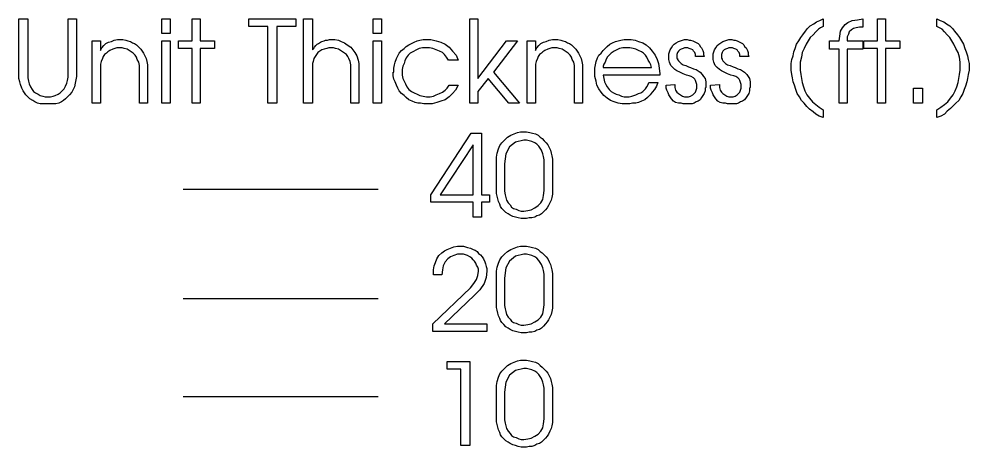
# Model space of a CAD drawing. Extents: x -78 to 130, y -73 to 60.
# Drawn here: x 92.52 to 127.81, y 0.89 to 16.8 of the extents above; entities that cross this region are included whole.
import ezdxf

# ---------------------------------------------------------------- set-up
doc = ezdxf.new("R2010")
doc.units = 0
for name, color, linetype in [('3', 3, 'CONTINUOUS'), ('4', 4, 'CONTINUOUS'), ('5', 5, 'CONTINUOUS'), ('7', 7, 'CONTINUOUS')]:
    doc.layers.add(name, color=color, linetype=linetype)

msp = doc.modelspace()

# ---------------------------------------------------------------- linework, layer by layer
at = {"layer": '3', "linetype": 'CONTINUOUS'}
msp.add_lwpolyline([(98.616, 2.769), (105.858, 2.769)], dxfattribs=at)
at = {"layer": '4', "linetype": 'CONTINUOUS'}
msp.add_lwpolyline([(98.616, 10.468), (105.858, 10.468)], dxfattribs=at)
at = {"layer": '5', "linetype": 'CONTINUOUS'}
msp.add_lwpolyline([(98.616, 6.403), (105.858, 6.403)], dxfattribs=at)
at = {"layer": '7', "linetype": 'CONTINUOUS'}
for points in [[(92.517, 14.712), (92.517, 16.796), (92.848, 16.796), (92.848, 14.712), (92.848, 14.61), (92.873, 14.483), (92.898, 14.382), (92.949, 14.28), (93, 14.178), (93.051, 14.102), (93.127, 14.051), (93.229, 14), (93.305, 13.95), (93.407, 13.924), (93.483, 13.899), (93.585, 13.899), (93.686, 13.899), (93.788, 13.924), (93.864, 13.95), (93.966, 14), (94.042, 14.051), (94.118, 14.127), (94.194, 14.204), (94.245, 14.305), (94.296, 14.407), (94.321, 14.509), (94.347, 14.636), (94.347, 14.788), (94.347, 16.796), (94.652, 16.796), (94.652, 14.788), (94.652, 14.661), (94.626, 14.534), (94.601, 14.407), (94.576, 14.28), (94.525, 14.178), (94.474, 14.077), (94.398, 13.975), (94.321, 13.899), (94.245, 13.823), (94.169, 13.772), (94.093, 13.721), (93.991, 13.67), (93.889, 13.645), (93.788, 13.645), (93.686, 13.645), (93.585, 13.645), (93.483, 13.645), (93.407, 13.645), (93.305, 13.645), (93.203, 13.67), (93.102, 13.721), (93.026, 13.772), (92.924, 13.823), (92.848, 13.899), (92.771, 13.975), (92.721, 14.051), (92.67, 14.127), (92.619, 14.229), (92.568, 14.356), (92.543, 14.458), (92.517, 14.585), (92.517, 14.712)], [(97.828, 16.262), (97.828, 16.796), (98.133, 16.796), (98.133, 16.262), (97.828, 16.262)], [(98.946, 13.67), (98.946, 15.703), (98.438, 15.703), (98.438, 15.982), (98.946, 15.982), (98.946, 16.796), (99.251, 16.796), (99.251, 15.982), (99.785, 15.982), (99.785, 15.703), (99.251, 15.703), (99.251, 13.67), (98.946, 13.67)], [(101.767, 13.67), (101.767, 16.516), (101.055, 16.516), (101.055, 16.796), (102.808, 16.796), (102.808, 16.516), (102.097, 16.516), (102.097, 13.67), (101.767, 13.67)], [(103.088, 13.67), (103.088, 16.796), (103.418, 16.796), (103.418, 15.652), (103.469, 15.703), (103.494, 15.754), (103.545, 15.805), (103.596, 15.855), (103.647, 15.881), (103.723, 15.932), (103.774, 15.957), (103.85, 15.982), (103.901, 16.008), (103.977, 16.008), (104.053, 16.033), (104.13, 16.033), (104.257, 16.033), (104.384, 16.008), (104.485, 15.957), (104.612, 15.906), (104.714, 15.83), (104.841, 15.754), (104.917, 15.652), (104.994, 15.55), (105.07, 15.423), (105.121, 15.271), (105.146, 15.144), (105.146, 14.991), (105.146, 13.67), (104.841, 13.67), (104.841, 14.991), (104.841, 15.093), (104.816, 15.22), (104.765, 15.322), (104.74, 15.398), (104.689, 15.474), (104.612, 15.525), (104.536, 15.576), (104.46, 15.627), (104.384, 15.677), (104.282, 15.703), (104.206, 15.728), (104.104, 15.728), (104.028, 15.728), (103.952, 15.703), (103.85, 15.677), (103.774, 15.652), (103.698, 15.601), (103.621, 15.55), (103.571, 15.474), (103.52, 15.398), (103.469, 15.322), (103.444, 15.22), (103.418, 15.144), (103.418, 15.042), (103.418, 13.67), (103.088, 13.67)], [(105.68, 16.262), (105.68, 16.796), (105.985, 16.796), (105.985, 16.262), (105.68, 16.262)], [(109.263, 13.67), (109.263, 16.796), (109.567, 16.796), (109.567, 14.585), (110.635, 15.982), (111.041, 15.982), (110.152, 14.814), (111.117, 13.67), (110.711, 13.67), (109.949, 14.585), (109.567, 14.102), (109.567, 13.67), (109.263, 13.67)], [(121.205, 15.017), (121.205, 15.144), (121.231, 15.296), (121.281, 15.423), (121.307, 15.576), (121.358, 15.703), (121.408, 15.855), (121.485, 15.982), (121.561, 16.109), (121.637, 16.211), (121.739, 16.338), (121.815, 16.44), (121.917, 16.541), (122.044, 16.618), (122.145, 16.694), (122.272, 16.745), (122.399, 16.796), (122.399, 16.516), (122.298, 16.465), (122.222, 16.414), (122.12, 16.313), (122.018, 16.211), (121.917, 16.109), (121.84, 15.982), (121.764, 15.855), (121.688, 15.703), (121.612, 15.55), (121.586, 15.373), (121.536, 15.195), (121.536, 15.017), (121.536, 14.89), (121.561, 14.737), (121.586, 14.585), (121.612, 14.432), (121.663, 14.28), (121.713, 14.127), (121.79, 13.975), (121.891, 13.848), (121.993, 13.721), (122.12, 13.619), (122.247, 13.518), (122.399, 13.416), (122.399, 13.136), (122.247, 13.187), (122.12, 13.264), (122.018, 13.34), (121.891, 13.441), (121.79, 13.543), (121.688, 13.67), (121.586, 13.772), (121.51, 13.899), (121.434, 14.026), (121.383, 14.178), (121.332, 14.331), (121.281, 14.458), (121.256, 14.61), (121.231, 14.737), (121.205, 14.89), (121.205, 15.017)], [(122.984, 13.67), (122.984, 15.677), (122.628, 15.677), (122.628, 15.982), (122.984, 15.982), (123.009, 16.16), (123.035, 16.338), (123.111, 16.465), (123.213, 16.592), (123.314, 16.668), (123.467, 16.745), (123.67, 16.77), (123.873, 16.796), (123.873, 16.491), (123.746, 16.491), (123.619, 16.465), (123.518, 16.44), (123.441, 16.389), (123.365, 16.313), (123.34, 16.236), (123.289, 16.135), (123.289, 16.008), (123.289, 15.982), (123.289, 15.982), (123.289, 15.982), (123.289, 15.982), (123.873, 15.982), (123.873, 15.677), (123.289, 15.677), (123.289, 13.67), (122.984, 13.67)], [(124.407, 13.67), (124.407, 15.703), (123.899, 15.703), (123.899, 15.982), (124.407, 15.982), (124.407, 16.796), (124.712, 16.796), (124.712, 15.982), (125.245, 15.982), (125.245, 15.703), (124.712, 15.703), (124.712, 13.67), (124.407, 13.67)], [(127.812, 15.017), (127.812, 14.89), (127.786, 14.737), (127.761, 14.585), (127.736, 14.458), (127.685, 14.305), (127.634, 14.178), (127.583, 14.026), (127.507, 13.899), (127.431, 13.772), (127.329, 13.67), (127.227, 13.568), (127.126, 13.467), (126.999, 13.365), (126.897, 13.264), (126.77, 13.187), (126.618, 13.136), (126.618, 13.416), (126.77, 13.518), (126.897, 13.619), (127.024, 13.721), (127.126, 13.848), (127.227, 13.975), (127.304, 14.127), (127.354, 14.28), (127.405, 14.432), (127.431, 14.585), (127.456, 14.737), (127.481, 14.89), (127.481, 15.017), (127.481, 15.195), (127.456, 15.373), (127.405, 15.55), (127.329, 15.703), (127.253, 15.855), (127.177, 15.982), (127.1, 16.109), (126.999, 16.211), (126.897, 16.313), (126.821, 16.414), (126.719, 16.465), (126.618, 16.516), (126.618, 16.796), (126.745, 16.745), (126.872, 16.694), (126.973, 16.618), (127.1, 16.541), (127.202, 16.44), (127.278, 16.338), (127.38, 16.211), (127.456, 16.109), (127.532, 15.982), (127.609, 15.855), (127.659, 15.703), (127.71, 15.576), (127.761, 15.423), (127.786, 15.296), (127.812, 15.144), (127.812, 15.017)], [(95.236, 13.67), (95.236, 15.982), (95.541, 15.982), (95.541, 15.627), (95.592, 15.728), (95.668, 15.805), (95.744, 15.881), (95.846, 15.932), (95.948, 15.957), (96.049, 16.008), (96.176, 16.033), (96.278, 16.033), (96.38, 16.033), (96.481, 16.008), (96.558, 15.982), (96.659, 15.957), (96.735, 15.906), (96.812, 15.881), (96.888, 15.83), (96.964, 15.754), (97.04, 15.677), (97.091, 15.601), (97.142, 15.525), (97.193, 15.423), (97.244, 15.322), (97.269, 15.22), (97.294, 15.093), (97.294, 14.966), (97.294, 13.67), (96.989, 13.67), (96.989, 14.966), (96.989, 15.068), (96.964, 15.195), (96.913, 15.296), (96.888, 15.373), (96.837, 15.449), (96.761, 15.525), (96.685, 15.576), (96.608, 15.627), (96.532, 15.677), (96.43, 15.703), (96.354, 15.728), (96.253, 15.728), (96.151, 15.728), (96.075, 15.703), (95.998, 15.677), (95.897, 15.627), (95.821, 15.576), (95.77, 15.525), (95.694, 15.474), (95.643, 15.398), (95.617, 15.322), (95.567, 15.22), (95.541, 15.118), (95.541, 15.017), (95.541, 13.67), (95.236, 13.67)], [(97.828, 13.67), (97.828, 15.982), (98.133, 15.982), (98.133, 13.67), (97.828, 13.67)], [(105.68, 13.67), (105.68, 15.982), (105.985, 15.982), (105.985, 13.67), (105.68, 13.67)], [(106.442, 14.814), (106.442, 14.966), (106.467, 15.093), (106.493, 15.195), (106.544, 15.322), (106.594, 15.423), (106.645, 15.525), (106.722, 15.627), (106.823, 15.703), (106.899, 15.779), (107.001, 15.83), (107.103, 15.881), (107.204, 15.932), (107.306, 15.982), (107.408, 16.008), (107.535, 16.033), (107.636, 16.033), (107.814, 16.033), (108.017, 15.982), (108.195, 15.932), (108.348, 15.855), (108.5, 15.754), (108.627, 15.601), (108.754, 15.449), (108.831, 15.271), (108.475, 15.271), (108.399, 15.373), (108.322, 15.474), (108.246, 15.55), (108.144, 15.601), (108.017, 15.652), (107.89, 15.703), (107.763, 15.728), (107.636, 15.728), (107.509, 15.728), (107.382, 15.703), (107.281, 15.652), (107.153, 15.576), (107.052, 15.525), (106.976, 15.449), (106.899, 15.347), (106.849, 15.246), (106.823, 15.144), (106.772, 15.042), (106.747, 14.915), (106.747, 14.814), (106.747, 14.712), (106.772, 14.585), (106.823, 14.483), (106.874, 14.382), (106.925, 14.28), (107.001, 14.178), (107.103, 14.102), (107.204, 14.051), (107.306, 14), (107.408, 13.95), (107.535, 13.924), (107.662, 13.899), (107.789, 13.899), (107.916, 13.924), (108.017, 13.975), (108.144, 14.026), (108.246, 14.077), (108.348, 14.153), (108.424, 14.229), (108.5, 14.331), (108.831, 14.331), (108.729, 14.153), (108.627, 14.026), (108.5, 13.899), (108.348, 13.797), (108.195, 13.746), (108.043, 13.695), (107.865, 13.645), (107.687, 13.645), (107.56, 13.645), (107.433, 13.67), (107.331, 13.67), (107.23, 13.695), (107.128, 13.746), (107.001, 13.797), (106.899, 13.873), (106.823, 13.95), (106.722, 14.026), (106.645, 14.127), (106.594, 14.229), (106.544, 14.331), (106.493, 14.458), (106.442, 14.559), (106.417, 14.686), (106.417, 14.814), (106.417, 14.814), (106.442, 14.814), (106.442, 14.814), (106.442, 14.814), (106.442, 14.814), (106.442, 14.814), (106.442, 14.814), (106.442, 14.814)], [(111.397, 13.67), (111.397, 15.982), (111.702, 15.982), (111.702, 15.627), (111.753, 15.728), (111.829, 15.805), (111.905, 15.881), (112.007, 15.932), (112.108, 15.957), (112.21, 16.008), (112.337, 16.033), (112.439, 16.033), (112.54, 16.033), (112.642, 16.008), (112.718, 15.982), (112.82, 15.957), (112.896, 15.906), (112.972, 15.881), (113.049, 15.83), (113.125, 15.754), (113.201, 15.677), (113.252, 15.601), (113.303, 15.525), (113.354, 15.423), (113.404, 15.322), (113.43, 15.22), (113.455, 15.093), (113.455, 14.966), (113.455, 13.67), (113.15, 13.67), (113.15, 14.966), (113.15, 15.068), (113.125, 15.195), (113.074, 15.296), (113.049, 15.373), (112.998, 15.449), (112.922, 15.525), (112.845, 15.576), (112.769, 15.627), (112.693, 15.677), (112.591, 15.703), (112.515, 15.728), (112.413, 15.728), (112.312, 15.728), (112.235, 15.703), (112.159, 15.677), (112.058, 15.627), (111.981, 15.576), (111.931, 15.525), (111.854, 15.474), (111.804, 15.398), (111.778, 15.322), (111.727, 15.22), (111.702, 15.118), (111.702, 15.017), (111.702, 13.67), (111.397, 13.67)], [(113.913, 14.839), (113.913, 14.966), (113.938, 15.093), (113.963, 15.22), (114.014, 15.347), (114.065, 15.449), (114.141, 15.525), (114.217, 15.627), (114.294, 15.703), (114.37, 15.779), (114.472, 15.855), (114.573, 15.906), (114.675, 15.957), (114.776, 15.982), (114.878, 16.008), (115.005, 16.033), (115.107, 16.033), (115.259, 16.033), (115.412, 16.008), (115.539, 15.957), (115.691, 15.906), (115.818, 15.83), (115.945, 15.728), (116.047, 15.601), (116.149, 15.449), (116.225, 15.296), (116.276, 15.144), (116.301, 14.966), (116.326, 14.763), (116.326, 14.712), (114.217, 14.712), (114.243, 14.585), (114.268, 14.458), (114.319, 14.356), (114.37, 14.28), (114.446, 14.178), (114.522, 14.102), (114.599, 14.051), (114.7, 14), (114.802, 13.975), (114.904, 13.924), (115.005, 13.899), (115.107, 13.899), (115.183, 13.899), (115.285, 13.924), (115.361, 13.95), (115.437, 13.975), (115.539, 14.026), (115.615, 14.051), (115.691, 14.102), (115.742, 14.153), (115.793, 14.204), (115.844, 14.28), (115.895, 14.356), (115.92, 14.432), (116.25, 14.432), (116.199, 14.305), (116.123, 14.178), (116.047, 14.077), (115.971, 13.975), (115.869, 13.873), (115.767, 13.797), (115.64, 13.746), (115.539, 13.695), (115.437, 13.67), (115.31, 13.67), (115.208, 13.645), (115.081, 13.645), (114.929, 13.645), (114.776, 13.67), (114.624, 13.721), (114.497, 13.772), (114.37, 13.848), (114.243, 13.95), (114.141, 14.077), (114.065, 14.204), (113.989, 14.331), (113.963, 14.483), (113.913, 14.661), (113.913, 14.839)], [(116.657, 15.296), (116.657, 15.322), (116.657, 15.347), (116.657, 15.373), (116.657, 15.398), (116.657, 15.5), (116.682, 15.576), (116.708, 15.652), (116.758, 15.728), (116.809, 15.805), (116.86, 15.855), (116.936, 15.906), (117.013, 15.957), (117.089, 15.982), (117.165, 16.008), (117.241, 16.033), (117.292, 16.033), (117.343, 16.033), (117.419, 16.008), (117.47, 16.008), (117.546, 15.982), (117.597, 15.957), (117.648, 15.932), (117.699, 15.906), (117.749, 15.881), (117.8, 15.83), (117.826, 15.779), (117.876, 15.728), (117.902, 15.677), (117.927, 15.627), (117.953, 15.55), (117.953, 15.474), (117.978, 15.398), (117.648, 15.398), (117.648, 15.474), (117.622, 15.55), (117.572, 15.601), (117.546, 15.652), (117.495, 15.677), (117.419, 15.703), (117.368, 15.728), (117.292, 15.728), (117.241, 15.728), (117.19, 15.703), (117.114, 15.677), (117.063, 15.652), (117.013, 15.601), (116.987, 15.55), (116.962, 15.474), (116.962, 15.398), (116.962, 15.398), (116.962, 15.398), (116.962, 15.373), (116.962, 15.347), (116.962, 15.322), (116.987, 15.322), (116.987, 15.296), (116.987, 15.296), (117.013, 15.246), (117.063, 15.195), (117.114, 15.144), (117.19, 15.093), (117.292, 15.068), (117.394, 15.017), (117.47, 14.991), (117.572, 14.941), (117.673, 14.915), (117.749, 14.864), (117.826, 14.814), (117.902, 14.737), (117.953, 14.661), (118.004, 14.585), (118.029, 14.458), (118.029, 14.356), (118.029, 14.331), (118.029, 14.305), (118.029, 14.255), (118.004, 14.229), (118.004, 14.127), (117.978, 14.026), (117.927, 13.95), (117.876, 13.873), (117.826, 13.797), (117.749, 13.746), (117.673, 13.721), (117.597, 13.67), (117.521, 13.645), (117.445, 13.645), (117.368, 13.645), (117.292, 13.645), (117.19, 13.645), (117.114, 13.67), (117.013, 13.67), (116.911, 13.695), (116.835, 13.746), (116.758, 13.823), (116.708, 13.899), (116.657, 13.975), (116.631, 14.051), (116.581, 14.153), (116.555, 14.229), (116.555, 14.331), (116.886, 14.356), (116.886, 14.255), (116.911, 14.153), (116.962, 14.077), (117.013, 14.026), (117.089, 13.975), (117.165, 13.924), (117.241, 13.899), (117.317, 13.899), (117.394, 13.899), (117.47, 13.924), (117.546, 13.975), (117.597, 14.026), (117.648, 14.077), (117.673, 14.153), (117.699, 14.229), (117.699, 14.305), (117.699, 14.356), (117.673, 14.432), (117.648, 14.509), (117.622, 14.559), (117.572, 14.61), (117.495, 14.661), (117.419, 14.686), (117.317, 14.712), (117.19, 14.763), (117.063, 14.814), (116.962, 14.864), (116.886, 14.915), (116.809, 14.991), (116.733, 15.068), (116.682, 15.195), (116.657, 15.296)], [(118.308, 15.296), (118.308, 15.322), (118.308, 15.347), (118.308, 15.373), (118.308, 15.398), (118.308, 15.5), (118.334, 15.576), (118.359, 15.652), (118.41, 15.728), (118.461, 15.805), (118.512, 15.855), (118.588, 15.906), (118.664, 15.957), (118.74, 15.982), (118.817, 16.008), (118.893, 16.033), (118.944, 16.033), (118.995, 16.033), (119.071, 16.008), (119.122, 16.008), (119.198, 15.982), (119.249, 15.957), (119.299, 15.932), (119.35, 15.906), (119.401, 15.881), (119.452, 15.83), (119.477, 15.779), (119.528, 15.728), (119.554, 15.677), (119.579, 15.627), (119.604, 15.55), (119.604, 15.474), (119.63, 15.398), (119.299, 15.398), (119.299, 15.474), (119.274, 15.55), (119.223, 15.601), (119.198, 15.652), (119.147, 15.677), (119.071, 15.703), (119.02, 15.728), (118.944, 15.728), (118.893, 15.728), (118.842, 15.703), (118.766, 15.677), (118.715, 15.652), (118.664, 15.601), (118.639, 15.55), (118.613, 15.474), (118.613, 15.398), (118.613, 15.398), (118.613, 15.398), (118.613, 15.373), (118.613, 15.347), (118.613, 15.322), (118.639, 15.322), (118.639, 15.296), (118.639, 15.296), (118.664, 15.246), (118.715, 15.195), (118.766, 15.144), (118.842, 15.093), (118.944, 15.068), (119.045, 15.017), (119.122, 14.991), (119.223, 14.941), (119.325, 14.915), (119.401, 14.864), (119.477, 14.814), (119.554, 14.737), (119.604, 14.661), (119.655, 14.585), (119.681, 14.458), (119.681, 14.356), (119.681, 14.331), (119.681, 14.305), (119.681, 14.255), (119.655, 14.229), (119.655, 14.127), (119.63, 14.026), (119.579, 13.95), (119.528, 13.873), (119.477, 13.797), (119.401, 13.746), (119.325, 13.721), (119.249, 13.67), (119.172, 13.645), (119.096, 13.645), (119.02, 13.645), (118.944, 13.645), (118.842, 13.645), (118.766, 13.67), (118.664, 13.67), (118.563, 13.695), (118.486, 13.746), (118.41, 13.823), (118.359, 13.899), (118.308, 13.975), (118.283, 14.051), (118.232, 14.153), (118.207, 14.229), (118.207, 14.331), (118.537, 14.356), (118.537, 14.255), (118.563, 14.153), (118.613, 14.077), (118.664, 14.026), (118.74, 13.975), (118.817, 13.924), (118.893, 13.899), (118.969, 13.899), (119.045, 13.899), (119.122, 13.924), (119.198, 13.975), (119.249, 14.026), (119.299, 14.077), (119.325, 14.153), (119.35, 14.229), (119.35, 14.305), (119.35, 14.356), (119.325, 14.432), (119.299, 14.509), (119.274, 14.559), (119.223, 14.61), (119.147, 14.661), (119.071, 14.686), (118.969, 14.712), (118.842, 14.763), (118.715, 14.814), (118.613, 14.864), (118.537, 14.915), (118.461, 14.991), (118.385, 15.068), (118.334, 15.195), (118.308, 15.296)], [(116.022, 14.991), (115.996, 15.093), (115.945, 15.195), (115.895, 15.271), (115.844, 15.373), (115.793, 15.449), (115.717, 15.525), (115.64, 15.576), (115.539, 15.627), (115.437, 15.677), (115.335, 15.703), (115.208, 15.728), (115.107, 15.728), (114.954, 15.728), (114.827, 15.703), (114.726, 15.652), (114.624, 15.601), (114.522, 15.525), (114.446, 15.449), (114.37, 15.373), (114.319, 15.271), (114.294, 15.195), (114.243, 15.118), (114.217, 15.042), (114.217, 14.991), (116.022, 14.991)], [(125.754, 13.67), (125.754, 14.229), (126.084, 14.229), (126.084, 13.67), (125.754, 13.67)], [(109.313, 12.552), (109.694, 12.552), (109.694, 10.265), (109.999, 10.265), (109.999, 9.986), (109.694, 9.986), (109.694, 9.427), (109.39, 9.427), (109.39, 9.986), (107.814, 9.986), (107.814, 10.265), (109.313, 12.552)], [(110.253, 11.51), (110.253, 11.663), (110.279, 11.815), (110.33, 11.968), (110.381, 12.095), (110.457, 12.196), (110.558, 12.298), (110.66, 12.4), (110.787, 12.476), (110.914, 12.527), (111.041, 12.577), (111.143, 12.603), (111.27, 12.603), (111.372, 12.603), (111.499, 12.577), (111.6, 12.552), (111.702, 12.527), (111.804, 12.476), (111.88, 12.4), (111.956, 12.349), (112.032, 12.273), (112.108, 12.196), (112.159, 12.12), (112.21, 12.018), (112.261, 11.917), (112.286, 11.815), (112.312, 11.714), (112.337, 11.586), (112.337, 11.485), (112.337, 10.418), (112.337, 10.291), (112.312, 10.164), (112.286, 10.062), (112.235, 9.96), (112.185, 9.859), (112.134, 9.782), (112.083, 9.706), (112.007, 9.63), (111.931, 9.554), (111.854, 9.503), (111.753, 9.477), (111.676, 9.427), (111.575, 9.401), (111.473, 9.401), (111.372, 9.376), (111.27, 9.376), (111.168, 9.376), (111.067, 9.401), (110.965, 9.427), (110.863, 9.452), (110.762, 9.503), (110.685, 9.554), (110.609, 9.604), (110.533, 9.681), (110.457, 9.757), (110.406, 9.833), (110.381, 9.909), (110.33, 10.011), (110.304, 10.113), (110.279, 10.214), (110.253, 10.316), (110.253, 10.418), (110.253, 11.51)], [(109.39, 12.12), (108.17, 10.265), (109.39, 10.265), (109.39, 12.12)], [(110.558, 11.409), (110.558, 10.519), (110.558, 10.392), (110.584, 10.265), (110.609, 10.164), (110.635, 10.062), (110.685, 9.96), (110.762, 9.884), (110.813, 9.808), (110.889, 9.757), (110.99, 9.732), (111.092, 9.681), (111.168, 9.655), (111.27, 9.655), (111.422, 9.681), (111.549, 9.706), (111.676, 9.782), (111.804, 9.859), (111.905, 9.96), (111.981, 10.087), (112.007, 10.24), (112.032, 10.418), (112.032, 11.434), (112.032, 11.561), (112.007, 11.688), (111.981, 11.79), (111.931, 11.917), (111.88, 11.993), (111.829, 12.069), (111.753, 12.145), (111.676, 12.196), (111.575, 12.247), (111.473, 12.273), (111.372, 12.298), (111.27, 12.298), (110.965, 12.222), (110.736, 12.044), (110.609, 11.79), (110.558, 11.409)], [(107.916, 7.292), (107.916, 7.47), (107.941, 7.623), (107.992, 7.75), (108.043, 7.877), (108.119, 8.004), (108.221, 8.105), (108.322, 8.182), (108.424, 8.232), (108.551, 8.283), (108.678, 8.334), (108.805, 8.359), (108.932, 8.359), (109.034, 8.359), (109.11, 8.334), (109.186, 8.309), (109.288, 8.283), (109.39, 8.232), (109.466, 8.207), (109.542, 8.156), (109.593, 8.08), (109.669, 8.029), (109.72, 7.953), (109.771, 7.877), (109.822, 7.775), (109.847, 7.699), (109.872, 7.597), (109.898, 7.521), (109.898, 7.419), (109.872, 7.191), (109.796, 6.962), (109.644, 6.733), (109.44, 6.53), (108.322, 5.463), (109.898, 5.463), (109.898, 5.183), (107.89, 5.183), (107.89, 5.463), (109.288, 6.809), (109.415, 6.962), (109.517, 7.114), (109.567, 7.267), (109.593, 7.419), (109.593, 7.495), (109.567, 7.572), (109.517, 7.648), (109.491, 7.724), (109.44, 7.8), (109.39, 7.851), (109.339, 7.902), (109.263, 7.953), (109.186, 8.004), (109.11, 8.029), (109.034, 8.054), (108.958, 8.054), (108.805, 8.054), (108.678, 8.004), (108.551, 7.953), (108.449, 7.877), (108.348, 7.775), (108.272, 7.623), (108.246, 7.47), (108.221, 7.292), (107.916, 7.292)], [(110.253, 7.267), (110.253, 7.419), (110.279, 7.572), (110.33, 7.724), (110.381, 7.851), (110.457, 7.953), (110.558, 8.054), (110.66, 8.156), (110.787, 8.232), (110.914, 8.283), (111.041, 8.334), (111.143, 8.359), (111.27, 8.359), (111.372, 8.359), (111.499, 8.334), (111.6, 8.309), (111.702, 8.283), (111.804, 8.232), (111.88, 8.156), (111.956, 8.105), (112.032, 8.029), (112.108, 7.953), (112.159, 7.877), (112.21, 7.775), (112.261, 7.673), (112.286, 7.572), (112.312, 7.47), (112.337, 7.343), (112.337, 7.241), (112.337, 6.174), (112.337, 6.047), (112.312, 5.92), (112.286, 5.818), (112.235, 5.717), (112.185, 5.615), (112.134, 5.539), (112.083, 5.463), (112.007, 5.386), (111.931, 5.31), (111.854, 5.259), (111.753, 5.234), (111.676, 5.183), (111.575, 5.158), (111.473, 5.158), (111.372, 5.132), (111.27, 5.132), (111.168, 5.132), (111.067, 5.158), (110.965, 5.183), (110.863, 5.209), (110.762, 5.259), (110.685, 5.31), (110.609, 5.361), (110.533, 5.437), (110.457, 5.513), (110.406, 5.59), (110.381, 5.666), (110.33, 5.768), (110.304, 5.869), (110.279, 5.971), (110.253, 6.072), (110.253, 6.174), (110.253, 7.267)], [(110.558, 7.165), (110.558, 6.276), (110.558, 6.149), (110.584, 6.022), (110.609, 5.92), (110.635, 5.818), (110.685, 5.717), (110.762, 5.641), (110.813, 5.564), (110.889, 5.513), (110.99, 5.488), (111.092, 5.437), (111.168, 5.412), (111.27, 5.412), (111.422, 5.437), (111.549, 5.463), (111.676, 5.539), (111.804, 5.615), (111.905, 5.717), (111.981, 5.844), (112.007, 5.996), (112.032, 6.174), (112.032, 7.191), (112.032, 7.318), (112.007, 7.445), (111.981, 7.546), (111.931, 7.673), (111.88, 7.75), (111.829, 7.826), (111.753, 7.902), (111.676, 7.953), (111.575, 8.004), (111.473, 8.029), (111.372, 8.054), (111.27, 8.054), (110.965, 7.978), (110.736, 7.8), (110.609, 7.546), (110.558, 7.165)], [(108.932, 3.786), (108.424, 3.786), (108.424, 4.065), (109.263, 4.065), (109.263, 0.94), (108.932, 0.94), (108.932, 3.786)], [(110.253, 3.023), (110.253, 3.176), (110.279, 3.328), (110.33, 3.481), (110.381, 3.608), (110.457, 3.709), (110.558, 3.811), (110.66, 3.913), (110.787, 3.989), (110.914, 4.04), (111.041, 4.091), (111.143, 4.116), (111.27, 4.116), (111.372, 4.116), (111.499, 4.091), (111.6, 4.065), (111.702, 4.04), (111.804, 3.989), (111.88, 3.913), (111.956, 3.862), (112.032, 3.786), (112.108, 3.709), (112.159, 3.633), (112.21, 3.531), (112.261, 3.43), (112.286, 3.328), (112.312, 3.227), (112.337, 3.1), (112.337, 2.998), (112.337, 1.931), (112.337, 1.804), (112.312, 1.677), (112.286, 1.575), (112.235, 1.473), (112.185, 1.372), (112.134, 1.295), (112.083, 1.219), (112.007, 1.143), (111.931, 1.067), (111.854, 1.016), (111.753, 0.99), (111.676, 0.94), (111.575, 0.914), (111.473, 0.914), (111.372, 0.889), (111.27, 0.889), (111.168, 0.889), (111.067, 0.914), (110.965, 0.94), (110.863, 0.965), (110.762, 1.016), (110.685, 1.067), (110.609, 1.118), (110.533, 1.194), (110.457, 1.27), (110.406, 1.346), (110.381, 1.422), (110.33, 1.524), (110.304, 1.626), (110.279, 1.727), (110.253, 1.829), (110.253, 1.931), (110.253, 3.023)], [(110.558, 2.922), (110.558, 2.032), (110.558, 1.905), (110.584, 1.778), (110.609, 1.677), (110.635, 1.575), (110.685, 1.473), (110.762, 1.397), (110.813, 1.321), (110.889, 1.27), (110.99, 1.245), (111.092, 1.194), (111.168, 1.168), (111.27, 1.168), (111.422, 1.194), (111.549, 1.219), (111.676, 1.295), (111.804, 1.372), (111.905, 1.473), (111.981, 1.6), (112.007, 1.753), (112.032, 1.931), (112.032, 2.947), (112.032, 3.074), (112.007, 3.201), (111.981, 3.303), (111.931, 3.43), (111.88, 3.506), (111.829, 3.582), (111.753, 3.659), (111.676, 3.709), (111.575, 3.76), (111.473, 3.786), (111.372, 3.811), (111.27, 3.811), (110.965, 3.735), (110.736, 3.557), (110.609, 3.303), (110.558, 2.922)]]:
    msp.add_lwpolyline(points, dxfattribs=at)

doc.saveas('drawing.dxf')
